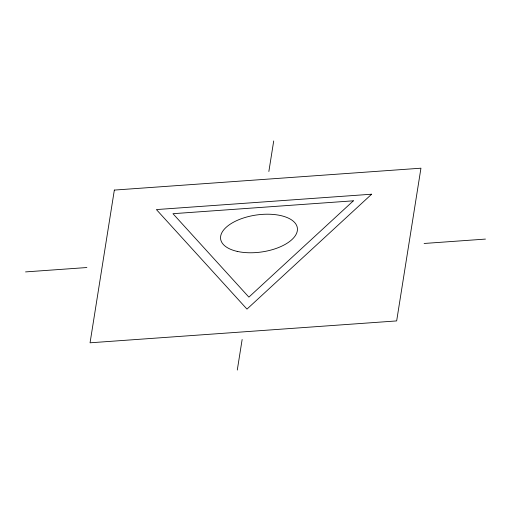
<?xml version="1.0" encoding="UTF-8"?>
<svg xmlns="http://www.w3.org/2000/svg" width="511" height="511" viewBox="0 0 511 511"><rect width="100%" height="100%" fill="white"/><g stroke="black" fill="none" stroke-linecap="round" stroke-linejoin="round"><path stroke-width="0.77" d="M237.289 370.041L242.144 339.496M268.856 171.504L273.711 140.959M25.55 271.909L86.87 267.534M424.13 243.466L485.45 239.091M114.343 190.079L90.057 342.804L396.657 320.921L420.943 168.196L114.343 190.079M353.376 200.817L248.883 297.121L172.967 213.694L353.376 200.817M371.638 194.212L246.979 309.104L156.404 209.574L371.638 194.212M237.206 251.393A38.747 18.664 -8.2 0 0 297.325 230.755A38.747 18.664 -8.2 0 0 242.47 218.325A38.747 18.664 -8.2 0 0 237.206 251.393"/></g></svg>
